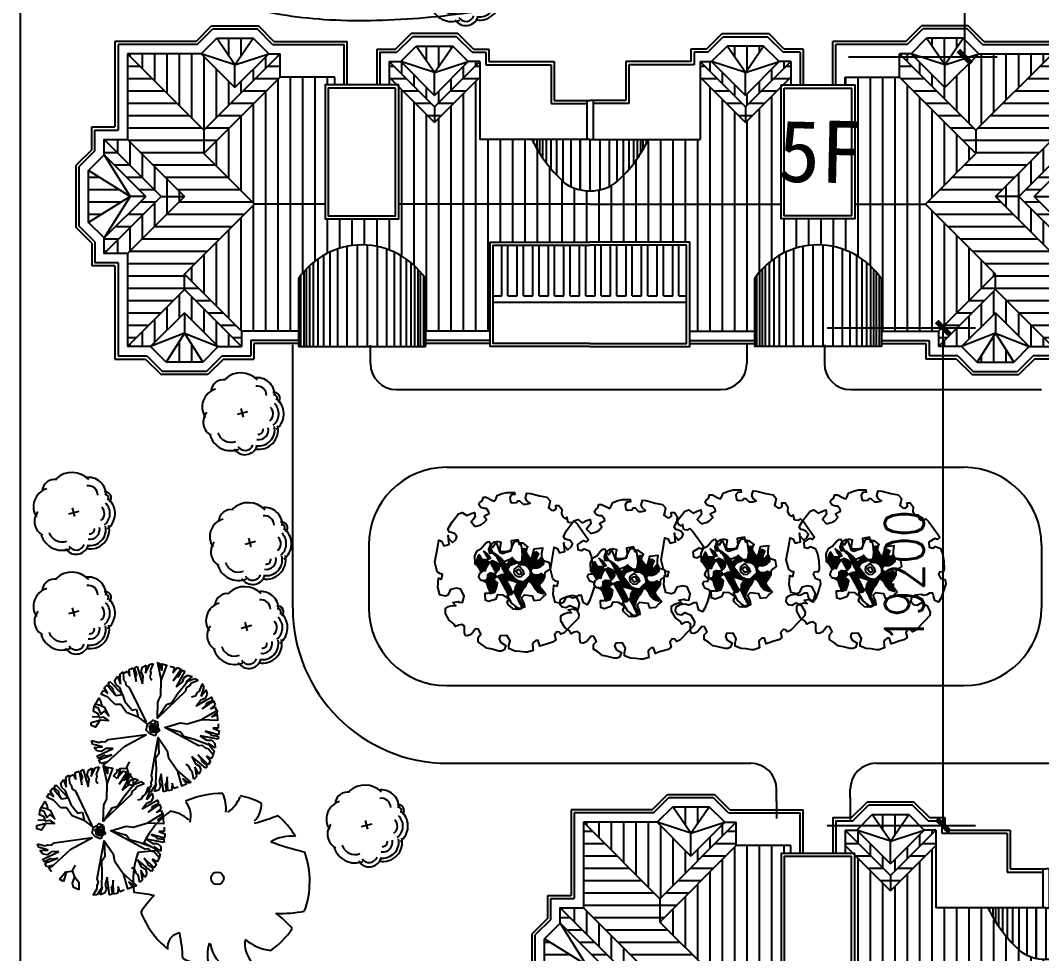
# Model space of a CAD drawing. Extents: x 225694 to 1397201, y -46174 to 794826.
# Drawn here: x 416933 to 456344, y 279695 to 315712 of the extents above; entities that cross this region are included whole.
import ezdxf
from ezdxf.enums import TextEntityAlignment as Align

# ---------------------------------------------------------------- set-up
doc = ezdxf.new("R2010")
doc.units = 0
doc.header["$LTSCALE"] = 0.5
doc.header["$MEASUREMENT"] = 0
for name, color, linetype in [('0-PD', 223, 'Continuous'), ('08-树', 73, 'Continuous'), ('KJ', 8, 'Continuous'), ('PUB_DIM', 3, 'Continuous'), ('ZJ', 7, 'Continuous'), ('屋顶', 135, 'Continuous'), ('树', 124, 'Continuous'), ('路', 40, 'Continuous')]:
    doc.layers.add(name, color=color, linetype=linetype)
doc.styles.add('DIM_FONT', font='SIMPLEX.shx', dxfattribs={"width": 0.8})
doc.styles.add('等线体', font='')
doc.styles.get('等线体').set_extended_font_data('黑体')
doc.dimstyles.new('DIMN500', dxfattribs={"dimscale": 5, "dimtxt": 300, "dimasz": 100, "dimexe": 250, "dimexo": 300, "dimgap": 150, "dimtad": 1, "dimdec": 0, "dimzin": 0, "dimdsep": 46, "dimtxsty": 'DIM_FONT', "dimcen": 0.09, "dimclrt": 7, "dimazin": 2, "dimtfac": 1, "dimtdec": 0, "dimtix": 1, "dimtmove": 2, "dimatfit": 3, "dimfxl": 1, "dimtolj": 1, "dimtzin": 0, "dimarcsym": 0})
pattern_1 = [(0, (-2429662.5, -3656551.4), (0, 476.25), [])]
pattern_2 = [(90, (-2429662.5, -3656551.4), (-476.25, 3e-14), [])]

# ---------------------------------------------------------------- blocks, each defined once
blk = doc.blocks.new('桂花')
at = {"layer": '08-树', "linetype": 'ByBlock'}
for p, q in [((0, 0), (-316, 0)), ((-149, -187), (-149, 195))]:
    blk.add_line(p, q, dxfattribs=at)
for centre, radius, start, end in [((-612, 656), 626, 75.2533, 173.8893), ((-367, 1210), 204, 31.9374, 177.2865), ((-367, 1210), 110, 31.9374, 177.2865), ((79, 732), 688, 22.6842, 120.5814), ((79, 732), 509, 22.6842, 120.5814), ((574, 395), 687, 335.0514, 87.0482), ((-743, 93), 815, 118.8409, 207.9925), ((-612, 656), 332, 75.2533, 173.8893), ((79, 732), 314, 22.6842, 120.5814), ((574, 395), 344, 335.0514, 87.0482), ((574, 395), 565, 335.0514, 87.0482), ((574, 395), 158, 335.0514, 87.0482), ((868, -183), 294, 286.7742, 55.2785), ((868, -183), 443, 286.7742, 55.2785), ((-1031, -465), 437, 155.3763, 247.6372), ((-552, -692), 652, 181.4394, 289.2262), ((287, -545), 475, 271.8981, 6.291), ((287, -545), 769, 271.8981, 6.291), ((-59, -897), 543, 216.0983, 316.3439)]:
    blk.add_arc(centre, radius, start, end, dxfattribs=at)
blk = doc.blocks.new('GUIHUA')
at = {"layer": '树', "linetype": 'ByBlock', "xscale": 1.0944, "yscale": 1.0944, "zscale": 1.0944}
blk.add_blockref('桂花', (169, -8), dxfattribs=at)
blk = doc.blocks.new('含笑')
at = {"layer": '树'}
for p, q in [((-846, 434), (-632, 458)), ((-632, 458), (-789, 543)), ((-789, 543), (-789, 543))]:
    blk.add_line(p, q, dxfattribs=at)
blk.add_circle((27, 148), 69.3, dxfattribs=at)
for centre, radius, start, end in [((74, 115), 966, 89.3321, 114.3856), ((-228, 923), 350, 352.0775, 26.6128), ((-64, 1178), 366, 304.1868, 338.5411), ((74, 115), 963, 62.8767, 77.7021), ((-501, 833), 236, 343.6555, 39.76), ((234, 973), 279, 315.8454, 359.7651), ((74, 115), 956, 126.0751, 153.6245), ((-556, 485), 407, 48.5203, 80.5151), ((-354, 3609), 2962, 285.4397, 290.7099), ((74, 115), 950, 31.4098, 49.4752), ((837, 188), 424, 83.5323, 121.6544), ((1829, 3902), 3566, 250.0865, 256.3451), ((74, 115), 974, 160.8426, 187.275), ((74, 115), 968, 340.3307, 19.43), ((-1018, -1601), 1597, 77.3728, 85.4649), ((81, -798), 1065, 134.7782, 147.3315), ((74, 115), 951, 200.8103, 231.4392), ((738, 952), 1190, 266.7455, 282.0146), ((89, -1036), 989, 39.6536, 53.993), ((74, 115), 933, 305.394, 326.2464), ((-366, -610), 158, 97.741, 188.8107), ((-2361, -834), 2010, 2.9465, 10.9238), ((316, -694), 400, 160.6009, 199.3991), ((626, -573), 297, 170.6314, 220.6278), ((680, -105), 545, 230.4582, 263.1093), ((271, -539), 323, 186.1912, 248.4952), ((74, 115), 947, 243.1498, 261.8356), ((74, 115), 957, 274.7236, 290.3277)]:
    blk.add_arc(centre, radius, start, end, dxfattribs=at)
blk = doc.blocks.new('批杷')
at = {"layer": '08-树', "color": 124}
for p, q in [((-983, 2387), (-831, 2446)), ((-959, 2128), (-983, 2387)), ((-831, 2446), (-723, 1917)), ((-784, 2446), (-678, 2505)), ((-689, 2188), (-784, 2446)), ((-678, 2505), (-475, 1835)), ((-524, 2306), (-478, 2470)), ((-478, 2470), (-326, 2553)), ((-326, 2553), (-360, 2236)), ((-360, 2236), (-231, 2506)), ((-231, 2506), (-208, 2577)), ((-208, 2577), (-55, 2613)), ((-55, 2613), (-172, 2330)), ((296, 2576), (142, 2607)), ((601, 2507), (767, 2457)), ((767, 2457), (700, 2258)), ((700, 2258), (866, 2457)), ((1016, 2391), (717, 1941)), ((866, 2457), (1016, 2391)), ((-1537, 1977), (-1438, 2120)), ((-1504, 1809), (-1537, 1977)), ((-1438, 2120), (-1325, 1821)), ((-1344, 2194), (-1224, 2295)), ((-1333, 2120), (-1344, 2194)), ((-1325, 1821), (-1333, 2120)), ((-1224, 2295), (-1200, 1990)), ((-1206, 2233), (-1054, 2316)), ((-1200, 1990), (-1137, 1917)), ((-1054, 2316), (-959, 2128)), ((-735, 2140), (-689, 2188)), ((-723, 1917), (-735, 2140)), ((-441, 2129), (-524, 2306)), ((-475, 1835), (-441, 2129)), ((-148, 2236), (-183, 2083)), ((-183, 2083), (-111, 1966)), ((-172, 2330), (-148, 2236)), ((717, 1941), (866, 2108)), ((1166, 2324), (833, 1708)), ((866, 2108), (933, 2108)), ((933, 2108), (1049, 2357)), ((1049, 2357), (1166, 2324)), ((1066, 1891), (1132, 2074)), ((1132, 2074), (1282, 2158)), ((1448, 2108), (1199, 1908)), ((1199, 1908), (1481, 2008)), ((1282, 2158), (1448, 2108)), ((1481, 2008), (1548, 2041)), ((1548, 2041), (1681, 1958)), ((-2080, 1437), (-1981, 1580)), ((-1981, 1580), (-1812, 1455)), ((-1950, 1675), (-1841, 1796)), ((-1812, 1455), (-1950, 1675)), ((-1841, 1796), (-1506, 1373)), ((-1799, 1818), (-1731, 1918)), ((-1597, 1630), (-1799, 1818)), ((-1731, 1918), (-1248, 1412)), ((-1618, 1567), (-1597, 1630)), ((-1351, 1689), (-1504, 1809)), ((-1248, 1412), (-1351, 1689)), ((-1137, 1917), (-1099, 1765)), ((-1099, 1765), (-982, 1692)), ((-982, 1692), (-335, 346)), ((833, 1708), (1066, 1891)), ((1215, 1675), (1182, 1542)), ((1348, 1758), (1215, 1675)), ((1398, 1841), (1348, 1758)), ((1681, 1958), (1398, 1841)), ((1828, 1826), (1718, 1541)), ((1789, 1343), (1882, 1628)), ((1983, 1597), (1789, 1343)), ((1914, 1695), (1828, 1826)), ((1882, 1628), (1914, 1695)), ((2037, 1432), (1983, 1597)), ((-2340, 954), (-2143, 1291)), ((-1806, 1311), (-2080, 1437)), ((-1530, 1034), (-1806, 1311)), ((-1506, 1373), (-1618, 1567)), ((-1506, 1373), (-1248, 1412)), ((-1248, 1412), (-1154, 1152)), ((1182, 1542), (102, 510)), ((1556, 1354), (1424, 1318)), ((1636, 1489), (1556, 1354)), ((2206, 1320), (1599, 973)), ((1599, 973), (1776, 1210)), ((1718, 1541), (1636, 1489)), ((1776, 1210), (1957, 1281)), ((1957, 1281), (2037, 1432)), ((1995, 1082), (2242, 1205)), ((2242, 1205), (2206, 1320)), ((-1312, 1034), (-1530, 1034)), ((-1095, 717), (-1312, 1034)), ((-1154, 1152), (-877, 816)), ((-877, 816), (-699, 855)), ((-699, 855), (-640, 538)), ((2276, 1172), (1834, 862)), ((1834, 862), (1997, 1016)), ((1997, 1016), (1995, 1082)), ((2151, 853), (2346, 1024)), ((2349, 925), (2151, 853)), ((2346, 1024), (2276, 1172)), ((2403, 760), (2349, 925)), ((-640, 538), (-1095, 717)), ((-640, 538), (-264, 261)), ((-2459, 222), (-2459, 340)), ((1708, -563), (393, 145)), ((2464, -143), (1944, 3)), ((1944, 3), (2149, -88)), ((2450, 115), (2240, 117)), ((2240, 117), (2481, 20)), ((2447, 288), (2450, 115)), ((2481, 20), (2464, -143)), ((-2383, -509), (-2442, -364)), ((-2442, -364), (-2145, -435)), ((-1899, -408), (-1794, -320)), ((-1794, -320), (-313, -120)), ((-1154, -571), (-313, -120)), ((-131, -1714), (136, -244)), ((2447, -305), (1759, -180)), ((1759, -180), (2005, -344)), ((2005, -344), (2199, -351)), ((2149, -88), (2169, -151)), ((2169, -151), (2443, -185)), ((2199, -351), (2325, -467)), ((2443, -185), (2447, -305)), ((-2310, -521), (-2383, -509)), ((-2342, -622), (-2022, -607)), ((-2236, -760), (-2342, -622)), ((-2022, -607), (-2310, -521)), ((-2240, -963), (-1609, -660)), ((-2067, -780), (-2236, -760)), ((-2145, -435), (-2055, -397)), ((-1905, -671), (-2067, -780)), ((-2055, -397), (-1899, -408)), ((-1609, -660), (-1905, -671)), ((-1825, -1182), (-1154, -571)), ((1845, -553), (1708, -563)), ((1965, -654), (1845, -553)), ((2060, -676), (1965, -654)), ((2258, -908), (2060, -676)), ((2329, -641), (2062, -466)), ((2062, -466), (2244, -703)), ((2244, -703), (2296, -756)), ((2296, -756), (2258, -908)), ((2325, -467), (2329, -641)), ((-2166, -1058), (-2240, -963)), ((-1925, -924), (-2166, -1058)), ((-2158, -1104), (-1652, -917)), ((-2076, -1246), (-2158, -1104)), ((-1825, -1182), (-2076, -1246)), ((-1996, -1305), (-1825, -1182)), ((-1871, -963), (-1925, -924)), ((-1652, -917), (-1871, -963)), ((1429, -980), (1563, -1244)), ((1968, -1427), (1429, -980)), ((1680, -912), (1814, -1091)), ((2062, -1293), (1680, -912)), ((1814, -1091), (1801, -1156)), ((1801, -1156), (2023, -1319)), ((1994, -957), (2157, -1159)), ((2176, -1062), (1994, -957)), ((2157, -1159), (2062, -1293)), ((2258, -908), (2176, -1062)), ((-1891, -1443), (-1996, -1305)), ((1321, -1348), (1197, -1290)), ((1377, -1495), (1321, -1348)), ((1449, -1560), (1377, -1495)), ((1508, -1860), (1449, -1560)), ((1553, -1378), (1596, -1674)), ((1700, -1661), (1553, -1378)), ((1563, -1244), (1729, -1345)), ((1782, -1508), (1700, -1661)), ((1729, -1345), (1782, -1508)), ((2023, -1319), (1968, -1427)), ((-1431, -1818), (-1589, -1719)), ((-138, -1986), (-80, -1841)), ((-80, -1841), (-131, -1714)), ((249, -1643), (169, -1928)), ((169, -1928), (222, -2115)), ((342, -2337), (249, -1643)), ((480, -1763), (457, -1986)), ((502, -2303), (480, -1763)), ((1615, -1746), (1508, -1860)), ((1596, -1674), (1615, -1746)), ((-837, -2135), (-1055, -2036)), ((-290, -2343), (-130, -2083)), ((-133, -2333), (-290, -2343)), ((-130, -2083), (-138, -1986)), ((-99, -2267), (-133, -2333)), ((71, -2020), (-99, -2267)), ((-14, -2328), (71, -2020)), ((150, -2270), (-14, -2328)), ((222, -2115), (150, -2270)), ((456, -2295), (342, -2337)), ((457, -1986), (403, -2025)), ((403, -2025), (456, -2295)), ((662, -2269), (502, -2303)), ((679, -2009), (662, -2269)), ((743, -2210), (679, -2009)), ((907, -2153), (743, -2210))]:
    blk.add_line(p, q, dxfattribs=at)
for points in [[(252, 1958), (468, 2540), (268, 2590), (268, 2357), (185, 2607), (102, 2640), (252, 1958)], [(119, 527), (102, 510), (119, 1126), (235, 1375), (252, 1958)], [(119, 527), (451, 1026), (650, 1093), (883, 1442), (1249, 1908)], [(-2459, 340), (-2083, 439), (-1787, 420), (-1965, 538), (-2123, 519), (-2182, 677), (-2360, 756), (-2340, 954), (-2202, 915), (-2083, 657), (-1945, 776), (-1767, 598), (-1925, 915), (-2024, 954), (-2063, 1133), (-2143, 1291)], [(-2024, 974), (-2202, 1014), (-2321, 1034)], [(1816, 451), (2437, 425), (2423, 630), (2201, 558), (2413, 714), (2419, 804), (1816, 451)], [(-2103, 439), (-2281, 162), (-2459, 222)], [(-2143, 538), (-2419, 558)], [(414, 135), (393, 145), (984, 320), (1257, 286), (1816, 451)], [(414, 135), (992, -27), (1117, -196), (1521, -309), (2077, -513)], [(133, -267), (157, -867), (35, -1038), (52, -1457), (30, -2049)], [(133, -267), (136, -244), (485, -752), (537, -1022), (866, -1503)], [(-1589, -1719), (-1352, -1442)], [(-1332, -1462), (-1371, -1601), (-1431, -1818)], [(-1352, -1442), (-1095, -1422), (-976, -1185)], [(-1095, -1403), (-1015, -1640)], [(866, -1503), (1034, -2102), (1225, -2025), (1088, -1836), (1302, -1989), (1388, -1967), (866, -1503)], [(-1015, -1640), (-1095, -1878), (-1055, -2036)], [(-1035, -1601), (-837, -1838), (-837, -2135)]]:
    blk.add_lwpolyline(points, dxfattribs=at)
for points in [[(-14, -172), (-197, -89), (-330, 44), (-280, 277), (-147, 344), (-64, 427), (102, 360), (119, 244), (119, 144), (185, 27), (52, -56), (36, -139)], [(-35, -51), (-138, -31), (-178, 9), (-178, 88), (-187, 117), (-207, 191), (-138, 236), (-109, 300), (-20, 290), (5, 330), (34, 270), (59, 251), (54, 147), (103, 93), (103, 48), (79, 38), (64, -11), (39, -26), (24, -51)], [(-114, 33), (-138, 78), (-138, 132), (-104, 196), (-99, 226), (-54, 246), (-40, 201), (-15, 206), (-5, 191), (20, 157), (29, 127), (29, 97), (15, 48), (10, 33), (-5, 18), (-25, 18), (-25, -1), (-64, -1), (-69, 18), (-79, 28)], [(-74, 112), (-64, 167), (-40, 172), (-30, 152), (-10, 132), (-10, 107), (-30, 93), (-30, 78), (-49, 83), (-74, 93)]]:
    blk.add_lwpolyline(points, close=True, dxfattribs=at)
blk = doc.blocks.new('WD-2')
at = {"layer": 'KJ', "linetype": 'Continuous'}
h = blk.add_hatch(dxfattribs=at)
h.set_pattern_fill('LINE,_O', color=256, scale=150, angle=90)
h.set_pattern_definition(pattern_2)
h.paths.add_polyline_path([(32734, 12380), (31326, 12380), (32030, 11359)])
h.paths.add_polyline_path([(25034, 12080), (23626, 12080), (24330, 11059)])
h.paths.add_polyline_path([(12330, 11059), (13034, 12080), (11626, 12080)])
h.paths.add_polyline_path([(5334, 12380), (3926, 12380), (4630, 11359)])
h.paths.add_polyline_path([(3384, -120), (2680, 1006), (1976, -120)])
h.paths.add_polyline_path([(34684, -120), (33980, 1006), (33276, -120)])
h = blk.add_hatch(dxfattribs=at)
h.set_pattern_fill('LINE,_O', color=256, scale=150)
h.set_pattern_definition(pattern_1)
h.paths.add_polyline_path([(5380, 5980), (3430, 7930), (3430, 8830), (480, 11780), (480, 8480), (2680, 6280), (480, 4080), (480, 480), (2680, 2680), (2680, 3280)])
h.paths.add_polyline_path([(1780, 6280), (-420, 8480), (-420, 7884), (1184, 6280), (-420, 4676), (-420, 4080)])
h.paths.add_polyline_path([(33980, 6280), (36180, 8480), (36180, 11780), (33230, 8830), (33230, 7930), (31280, 5980), (33980, 3280), (33980, 2680), (36180, 480), (36180, 4080)])
h.paths.add_polyline_path([(30280, 11780), (30280, 10880), (33230, 7930), (33230, 8830)])
h.paths.add_polyline_path([(6380, 10880), (6380, 11780), (3430, 8830), (3430, 7930)])
h.paths.add_polyline_path([(35476, 6280), (37080, 7884), (37080, 8480), (34880, 6280), (37080, 4080), (37080, 4676)])
h.paths.add_polyline_path([(2680, 3280), (2680, 2680), (4880, 480), (4880, 1080)], flags=16)
h.paths.add_polyline_path([(33980, 2680), (33980, 3280), (31780, 1080), (31780, 480)], flags=16)
h = blk.add_hatch(dxfattribs=at)
h.set_pattern_fill('LINE,_O', color=256, scale=150, angle=90)
h.set_pattern_definition(pattern_2)
h.paths.add_polyline_path([(3326, 11780), (480, 11780), (3430, 8830), (6380, 11780), (5934, 11780), (4630, 10476)])
h.paths.add_polyline_path([(8110, 10580), (8480, 10580), (8480, 10880), (6380, 10880), (3430, 7930), (5380, 5980), (8110, 5980)])
h.paths.add_polyline_path([(31280, 5980), (28550, 5980), (28550, 5410), (25710, 5410), (25710, 5980), (18330, 5980), (10950, 5980), (10950, 5410), (8110, 5410), (8110, 5980), (5380, 5980), (2680, 3280), (4880, 1080), (7083, 1080), (7083, 3103, -0.244186), (9533, 4410, -0.244186), (11983, 3103), (11983, 1080), (14480, 1080), (14480, 4510), (18330, 4510), (22180, 4510), (22180, 1080), (24677, 1080), (24677, 3103, -0.244186), (27127, 4410, -0.244186), (29577, 3103), (29577, 1080), (31780, 1080), (33980, 3280)])
h.paths.add_polyline_path([(2680, 2680), (480, 480), (1376, 480), (2680, 1784), (3984, 480), (4880, 480)])
h.paths.add_polyline_path([(33980, 2680), (31780, 480), (32676, 480), (33980, 1784), (35284, 480), (36180, 480)])
h.paths.add_polyline_path([(36180, 11780), (33334, 11780), (32030, 10476), (30726, 11780), (30280, 11780), (33230, 8830)])
h.paths.add_polyline_path([(30280, 10880), (28180, 10880), (28180, 10580), (28550, 10580), (28550, 5980), (31280, 5980), (33230, 7930)])
h.paths.add_polyline_path([(25710, 10510), (24330, 9130), (22580, 10880), (22580, 8480), (20590, 8480, -0.094946), (19397, 6866, -0.180763), (18330, 6494, -0.180763), (17263, 6866, -0.094946), (16070, 8480), (14080, 8480), (14080, 10880), (12330, 9130), (10950, 10510), (10950, 5980), (18330, 5980), (25710, 5980)])
h = blk.add_hatch(dxfattribs=at)
h.set_pattern_fill('LINE,_O', color=256, scale=150)
h.set_pattern_definition(pattern_1)
h.paths.add_polyline_path([(14080, 10880), (14080, 11480), (12330, 9730), (12330, 9130)])
h.paths.add_polyline_path([(12330, 9730), (10580, 11480), (10580, 10880), (10880, 10580), (10950, 10580), (10950, 10510), (12330, 9130)])
h.paths.add_polyline_path([(25710, 10510), (25710, 10580), (25780, 10580), (26080, 10880), (26080, 11480), (24330, 9730), (24330, 9130)])
h.paths.add_polyline_path([(22580, 11480), (22580, 10880), (24330, 9130), (24330, 9730)])
h = blk.add_hatch(dxfattribs=at)
h.set_pattern_fill('LINE,_O', color=256, scale=150, angle=90)
h.set_pattern_definition(pattern_2)
h.paths.add_polyline_path([(12330, 10176), (11026, 11480), (10580, 11480), (12330, 9730), (14080, 11480), (13634, 11480)])
h.paths.add_polyline_path([(24330, 10176), (23026, 11480), (22580, 11480), (24330, 9730), (26080, 11480), (25634, 11480)])
h = blk.add_hatch(dxfattribs=at)
h.set_pattern_fill('LINE,_O', color=256, scale=150, angle=90)
h.set_pattern_definition(pattern_2)
h.paths.add_polyline_path([(480, 8480), (-420, 8480), (1780, 6280), (2680, 6280)])
h.paths.add_polyline_path([(2680, 6280), (1780, 6280), (-420, 4080), (480, 4080)])
h.paths.add_polyline_path([(34880, 6280), (33980, 6280), (36180, 4080), (37080, 4080)])
h.paths.add_polyline_path([(37080, 8480), (36180, 8480), (33980, 6280), (34880, 6280)])
h = blk.add_hatch(dxfattribs=at)
h.set_pattern_fill('LINE,_O', color=256, scale=150)
h.set_pattern_definition(pattern_1)
h.paths.add_polyline_path([(584, 6280), (-1020, 7284), (-1020, 5276)])
for p, q in [((16170, 8320), (16170, 8480)), ((16290, 8102), (16290, 8480)), ((16390, 7938), (16390, 8480)), ((16510, 7756), (16510, 8480)), ((16660, 7550), (16660, 8480)), ((16840, 7326), (16840, 8480)), ((17050, 7094), (17050, 8480)), ((17300, 6852), (17300, 8480)), ((17600, 6660), (17600, 8480)), ((17950, 6531), (17950, 8480)), ((17960, 6533), (17960, 8480)), ((18340, 6494), (18340, 8480)), ((18720, 6533), (18720, 8480)), ((19080, 6660), (19080, 8480)), ((19380, 6852), (19380, 8480)), ((19630, 7094), (19630, 8480)), ((19840, 7326), (19840, 8480)), ((20020, 7550), (20020, 8480)), ((20170, 7756), (20170, 8480)), ((20290, 7938), (20290, 8480)), ((20390, 8102), (20390, 8480)), ((20510, 8320), (20510, 8480)), ((8953, 4347), (8953, 480)), ((9343, 4402), (9343, 480)), ((9733, 4402), (9733, 480)), ((10113, 4347), (10113, 480)), ((14926, 2435), (14926, 4390)), ((15166, 2435), (15166, 4390)), ((15526, 2435), (15526, 4390)), ((15766, 2435), (15766, 4390)), ((16126, 2435), (16126, 4390)), ((16366, 2435), (16366, 4390)), ((16726, 2435), (16726, 4390)), ((16966, 2435), (16966, 4390)), ((17326, 2435), (17326, 4390)), ((17566, 2435), (17566, 4390)), ((17926, 2435), (17926, 4390)), ((18166, 2435), (18166, 4390)), ((18526, 2435), (18526, 4390)), ((18766, 2435), (18766, 4390)), ((19126, 2435), (19126, 4390)), ((19366, 2435), (19366, 4390)), ((19726, 2435), (19726, 4390)), ((19966, 2435), (19966, 4390)), ((20326, 2435), (20326, 4390)), ((20566, 2435), (20566, 4390)), ((20926, 2435), (20926, 4390)), ((21166, 2435), (21166, 4390)), ((21526, 2435), (21526, 4390)), ((21766, 2435), (21766, 4390)), ((26547, 4347), (26547, 480)), ((26927, 4402), (26927, 480)), ((27317, 4402), (27317, 480)), ((27707, 4347), (27707, 480)), ((8043, 3997), (8043, 480)), ((8293, 4128), (8293, 480)), ((8593, 4249), (8593, 480)), ((10473, 4249), (10473, 480)), ((10773, 4128), (10773, 480)), ((11023, 3997), (11023, 480)), ((25637, 3997), (25637, 480)), ((25887, 4128), (25887, 480)), ((26187, 4249), (26187, 480)), ((28067, 4249), (28067, 480)), ((28367, 4128), (28367, 480)), ((28617, 3997), (28617, 480)), ((7503, 3593), (7503, 480)), ((7653, 3725), (7653, 480)), ((7833, 3874), (7833, 480)), ((11233, 3874), (11233, 480)), ((11413, 3725), (11413, 480)), ((11563, 3593), (11563, 480)), ((25097, 3593), (25097, 480)), ((25247, 3725), (25247, 480)), ((25427, 3874), (25427, 480)), ((28827, 3874), (28827, 480)), ((29007, 3725), (29007, 480)), ((29157, 3593), (29157, 480)), ((7163, 3214), (7163, 480)), ((7283, 3363), (7283, 480)), ((7383, 3473), (7383, 480)), ((11683, 3473), (11683, 480)), ((11783, 3363), (11783, 480)), ((11903, 3214), (11903, 480)), ((24757, 3214), (24757, 480)), ((24877, 3363), (24877, 480)), ((24977, 3473), (24977, 480)), ((29277, 3473), (29277, 480)), ((29377, 3363), (29377, 480)), ((29497, 3214), (29497, 480)), ((14600, 2435), (14926, 2435)), ((15166, 2435), (15526, 2435)), ((15766, 2435), (16126, 2435)), ((16366, 2435), (16726, 2435)), ((16966, 2435), (17326, 2435)), ((17566, 2435), (17926, 2435)), ((18166, 2435), (18526, 2435)), ((18766, 2435), (19126, 2435)), ((19366, 2435), (19726, 2435)), ((19966, 2435), (20326, 2435)), ((20566, 2435), (20926, 2435)), ((21166, 2435), (21526, 2435)), ((21766, 2435), (22060, 2435)), ((14600, 2195), (22060, 2195))]:
    blk.add_line(p, q, dxfattribs=at)
at = {"layer": '屋顶'}
for p, q in [((3128, 12260), (3728, 12860)), ((3177, 12140), (3777, 12740)), ((3728, 12860), (5532, 12860)), ((3777, 12740), (5483, 12740)), ((6083, 12140), (5483, 12740)), ((6132, 12260), (5532, 12860)), ((30528, 12260), (31128, 12860)), ((30577, 12140), (31177, 12740)), ((32932, 12860), (31128, 12860)), ((32883, 12740), (31177, 12740)), ((33483, 12140), (32883, 12740)), ((33532, 12260), (32932, 12860)), ((3128, 12260), (0, 12260)), ((0, 12260), (0, 8960)), ((3326, 11780), (3926, 12380)), ((4630, 11359), (3926, 12380)), ((3926, 12380), (5334, 12380)), ((4630, 11359), (5334, 12380)), ((5934, 11780), (5334, 12380)), ((6132, 12260), (8960, 12260)), ((8960, 10580), (8960, 12260)), ((10828, 11960), (11428, 12560)), ((10877, 11840), (11477, 12440)), ((13232, 12560), (11428, 12560)), ((13183, 12440), (11477, 12440)), ((13783, 11840), (13183, 12440)), ((13832, 11960), (13232, 12560)), ((22828, 11960), (23428, 12560)), ((22877, 11840), (23477, 12440)), ((23428, 12560), (25232, 12560)), ((23477, 12440), (25183, 12440)), ((25783, 11840), (25183, 12440)), ((25832, 11960), (25232, 12560)), ((27700, 10580), (27700, 12260)), ((30528, 12260), (27700, 12260)), ((30726, 11780), (31326, 12380)), ((32030, 11359), (31326, 12380)), ((32734, 12380), (31326, 12380)), ((32030, 11359), (32734, 12380)), ((33334, 11780), (32734, 12380)), ((33532, 12260), (36660, 12260)), ((3177, 12140), (120, 12140)), ((120, 12140), (120, 8840)), ((6083, 12140), (8840, 12140)), ((8840, 10580), (8840, 12140)), ((10100, 11960), (10100, 10580)), ((10100, 11960), (10828, 11960)), ((10220, 11840), (10220, 10580)), ((10220, 11840), (10877, 11840)), ((11026, 11480), (11626, 12080)), ((12330, 11059), (11626, 12080)), ((11626, 12080), (13034, 12080)), ((12330, 11059), (13034, 12080)), ((13634, 11480), (13034, 12080)), ((13783, 11840), (14310, 11840)), ((13832, 11960), (14430, 11960)), ((14310, 11840), (14310, 11360)), ((14310, 11840), (14310, 11360)), ((14430, 11960), (14430, 11480)), ((14430, 11960), (14430, 11480)), ((22230, 11960), (22230, 11480)), ((22230, 11960), (22230, 11480)), ((22828, 11960), (22230, 11960)), ((22350, 11840), (22350, 11360)), ((22350, 11840), (22350, 11360)), ((22877, 11840), (22350, 11840)), ((23026, 11480), (23626, 12080)), ((24330, 11059), (23626, 12080)), ((25034, 12080), (23626, 12080)), ((24330, 11059), (25034, 12080)), ((25634, 11480), (25034, 12080)), ((26440, 11840), (25783, 11840)), ((26560, 11960), (25832, 11960)), ((26440, 11840), (26440, 10580)), ((26560, 11960), (26560, 10580)), ((27820, 10580), (27820, 12140)), ((30577, 12140), (27820, 12140)), ((33483, 12140), (36540, 12140)), ((3326, 11780), (480, 11780)), ((480, 11780), (3430, 8830)), ((480, 11780), (480, 8480)), ((4630, 11359), (3326, 11780)), ((3326, 11780), (4630, 10476)), ((6380, 11780), (3430, 8830)), ((4630, 11359), (5934, 11780)), ((5934, 11780), (4630, 10476)), ((5934, 11780), (6380, 11780)), ((6380, 10880), (6380, 11780)), ((10580, 11480), (10580, 10580)), ((10580, 11480), (11026, 11480)), ((10580, 11480), (12330, 9730)), ((11026, 11480), (12330, 10176)), ((12330, 11059), (11026, 11480)), ((13634, 11480), (12330, 10176)), ((12330, 11059), (13634, 11480)), ((14080, 11480), (12330, 9730)), ((14080, 11480), (13634, 11480)), ((14080, 11480), (14080, 8480)), ((14430, 11480), (16950, 11480)), ((16950, 11480), (16950, 9980)), ((22230, 11480), (19710, 11480)), ((19710, 11480), (19710, 9980)), ((22580, 11480), (22580, 8480)), ((22580, 11480), (23026, 11480)), ((22580, 11480), (24330, 9730)), ((24330, 11059), (23026, 11480)), ((23026, 11480), (24330, 10176)), ((24330, 11059), (25634, 11480)), ((25634, 11480), (24330, 10176)), ((26080, 11480), (24330, 9730)), ((26080, 11480), (25634, 11480)), ((26080, 11480), (26080, 10580)), ((30726, 11780), (30280, 11780)), ((30280, 10880), (30280, 11780)), ((30280, 11780), (33230, 8830)), ((30726, 11780), (32030, 10476)), ((32030, 11359), (30726, 11780)), ((33334, 11780), (32030, 10476)), ((32030, 11359), (33334, 11780)), ((36180, 11780), (33230, 8830)), ((33334, 11780), (36180, 11780)), ((4630, 10476), (4630, 11359)), ((12330, 10176), (12330, 11059)), ((14310, 11360), (16830, 11360)), ((16830, 11360), (16830, 9860)), ((22350, 11360), (19830, 11360)), ((19830, 11360), (19830, 9860)), ((24330, 10176), (24330, 11059)), ((32030, 10476), (32030, 11359)), ((6380, 10880), (3430, 7930)), ((8480, 10880), (6380, 10880)), ((8480, 10580), (8480, 10880)), ((10580, 10880), (12330, 9130)), ((14080, 10880), (12330, 9130)), ((22580, 10880), (24330, 9130)), ((26080, 10880), (24330, 9130)), ((28180, 10580), (28180, 10880)), ((28180, 10880), (30280, 10880)), ((30280, 10880), (33230, 7930)), ((16830, 9860), (18211, 9860)), ((16950, 9980), (18330, 9980)), ((18211, 9980), (18211, 8480)), ((19710, 9980), (18330, 9980)), ((18449, 9980), (18449, 8480)), ((19830, 9860), (18449, 9860)), ((12330, 9730), (12330, 9130)), ((24330, 9730), (24330, 9130)), ((-900, 8960), (0, 8960)), ((-900, 8082), (-900, 8960)), ((-780, 8840), (120, 8840)), ((-780, 8033), (-780, 8840)), ((3430, 8830), (3430, 7930)), ((33230, 8830), (33230, 7930)), ((1780, 6280), (-420, 8480)), ((2680, 6280), (480, 8480)), ((18330, 8480), (14080, 8480)), ((18330, 8480), (22580, 8480)), ((33980, 6280), (36180, 8480)), ((34880, 6280), (37080, 8480)), ((-900, 8082), (-1500, 7482)), ((-780, 8033), (-1380, 7433)), ((1184, 6280), (-420, 7884)), ((-420, 7884), (584, 6280)), ((3430, 7930), (5380, 5980)), ((33230, 7930), (31280, 5980)), ((35476, 6280), (37080, 7884)), ((-1500, 5078), (-1500, 7482)), ((-1380, 5127), (-1380, 7433)), ((584, 6280), (-1020, 7284)), ((584, 6280), (-1020, 5276)), ((1184, 6280), (-420, 4676)), ((1780, 6280), (-420, 4080)), ((584, 6280), (-420, 4676)), ((2680, 6280), (480, 4080)), ((1184, 6280), (584, 6280)), ((1780, 6280), (2680, 6280)), ((2680, 3280), (5380, 5980)), ((8110, 5980), (5380, 5980)), ((18330, 5980), (10950, 5980)), ((18330, 5980), (25710, 5980)), ((28550, 5980), (31280, 5980)), ((33980, 3280), (31280, 5980)), ((33980, 6280), (36180, 4080)), ((34880, 6280), (33980, 6280)), ((34880, 6280), (37080, 4080)), ((35476, 6280), (36076, 6280)), ((35476, 6280), (37080, 4676)), ((-780, 4527), (-1380, 5127)), ((-900, 4478), (-1500, 5078)), ((-900, 4478), (-900, 3600)), ((-780, 4527), (-780, 3720)), ((480, 4080), (480, 480)), ((0, 3600), (-900, 3600)), ((120, 3720), (-780, 3720)), ((0, 3600), (0, 0)), ((120, 3720), (120, 120)), ((2680, 2680), (2680, 3280)), ((4880, 1080), (2680, 3280)), ((31780, 1080), (33980, 3280)), ((33980, 2680), (33980, 3280)), ((7083, 3103), (7083, 480)), ((11983, 3103), (11983, 480)), ((24677, 3103), (24677, 480)), ((24677, 3103), (24677, 480)), ((29577, 3103), (29577, 480)), ((29577, 3103), (29577, 480)), ((480, 480), (2680, 2680)), ((4880, 480), (2680, 2680)), ((31780, 480), (33980, 2680)), ((36180, 480), (33980, 2680)), ((1376, 480), (2680, 1784)), ((3984, 480), (2680, 1784)), ((2680, 1784), (2680, 1006)), ((32676, 480), (33980, 1784)), ((35284, 480), (33980, 1784)), ((33980, 1784), (33980, 1006)), ((2680, 1006), (1376, 480)), ((2680, 1006), (1976, -120)), ((2680, 1006), (3984, 480)), ((2680, 1006), (3384, -120)), ((4880, 1080), (4880, 480)), ((7083, 1080), (4880, 1080)), ((14483, 1080), (11983, 1080)), ((22177, 1080), (24677, 1080)), ((29577, 1080), (31780, 1080)), ((31780, 1080), (31780, 480)), ((33980, 1006), (32676, 480)), ((33980, 1006), (33276, -120)), ((33980, 1006), (35284, 480)), ((33980, 1006), (34684, -120)), ((1376, 480), (480, 480)), ((1976, -120), (1376, 480)), ((3984, 480), (3384, -120)), ((3984, 480), (4880, 480)), ((5240, 720), (5240, 120)), ((7083, 720), (5240, 720)), ((5360, 600), (5360, 0)), ((7083, 600), (5360, 600)), ((7083, 480), (11983, 480)), ((14483, 720), (11983, 720)), ((14483, 600), (11983, 600)), ((22177, 720), (24677, 720)), ((22177, 600), (24677, 600)), ((29577, 480), (24677, 480)), ((29577, 480), (24677, 480)), ((29577, 720), (31420, 720)), ((29577, 600), (31300, 600)), ((31300, 600), (31300, 0)), ((31420, 720), (31420, 120)), ((32676, 480), (31780, 480)), ((32676, 480), (33276, -120)), ((34684, -120), (35284, 480)), ((35284, 480), (36180, 480)), ((0, 0), (1178, 0)), ((120, 120), (1227, 120)), ((1178, 0), (1778, -600)), ((1227, 120), (1827, -480)), ((4133, 120), (3533, -480)), ((4182, 0), (3582, -600)), ((4133, 120), (5240, 120)), ((4182, 0), (5360, 0)), ((32478, 0), (31300, 0)), ((32527, 120), (31420, 120)), ((32478, 0), (33078, -600)), ((32527, 120), (33127, -480)), ((35433, 120), (34833, -480)), ((35482, 0), (34882, -600)), ((36540, 120), (35433, 120)), ((36660, 0), (35482, 0)), ((3384, -120), (1976, -120)), ((33276, -120), (34684, -120)), ((3582, -600), (1778, -600)), ((3533, -480), (1827, -480)), ((33078, -600), (34882, -600)), ((33127, -480), (34833, -480))]:
    blk.add_line(p, q, dxfattribs=at)
for points in [[(10950, 10580), (8110, 10580), (8110, 5410), (10950, 5410)], [(10830, 10460), (8230, 10460), (8230, 5530), (10830, 5530)], [(25710, 10580), (28550, 10580), (28550, 5410), (25710, 5410)], [(25830, 10460), (28430, 10460), (28430, 5530), (25830, 5530)]]:
    blk.add_lwpolyline(points, close=True, dxfattribs=at)
for points in [[(480, 4080), (-420, 4080), (-420, 4676), (-1020, 5276), (-1020, 7284), (-420, 7884), (-420, 8480), (480, 8480)], [(18330, 480), (14480, 480), (14480, 4510), (18330, 4510)], [(18330, 600), (14600, 600), (14600, 4390), (18330, 4390)], [(18330, 480), (22180, 480), (22180, 4510), (18330, 4510)], [(18330, 600), (22060, 600), (22060, 4390), (18330, 4390)]]:
    blk.add_lwpolyline(points, dxfattribs=at)
for centre, radius, start, end in [((20899, 10786), 5333, 205.619, 227.314), ((15781, 10786), 5333, 312.686, 334.381), ((18294, 8107), 1613, 230.2977, 271.2831), ((18366, 8107), 1613, 268.7169, 309.7023), ((9566, 1398), 3012, 90.631, 145.5201), ((9500, 1398), 3012, 34.4799, 89.369), ((27160, 1398), 3012, 90.631, 145.5201), ((27160, 1398), 3012, 90.631, 145.5201), ((27094, 1398), 3012, 34.4799, 89.369), ((27094, 1398), 3012, 34.4799, 89.369)]:
    blk.add_arc(centre, radius, start, end, dxfattribs=at)
blk = doc.blocks.new('乐山含笑')
at = {"layer": '树', "linetype": 'Continuous'}
h = blk.add_hatch(dxfattribs=at)
h.set_pattern_fill('ANSI31,_O', color=64, scale=240)
h.set_pattern_definition([(45, (-53931.143, -77014.083), (-21.213203, 21.213203), [])])
h.paths.add_polyline_path([(125, 271), (-4, 225), (-60, 137), (27, 24), (115, -84), (192, -120), (305, -135), (382, -63), (454, 4), (449, 101), (403, 184), (331, 230), (207, 235), (166, 281)], flags=16)
edge = h.paths.add_edge_path()
edge.add_line((-450, 682), (-488, 585))
edge.add_line((-488, 585), (-467, 505))
edge.add_line((-467, 505), (-362, 497))
edge.add_line((-362, 497), (-269, 433))
edge.add_line((-269, 433), (-197, 370))
edge.add_line((-197, 370), (-138, 311))
edge.add_line((-138, 311), (-130, 261))
edge.add_line((-130, 261), (-100, 256))
edge.add_line((-100, 256), (-58, 256))
edge.add_line((-58, 256), (-7, 341))
edge.add_line((-7, 341), (39, 400))
edge.add_line((39, 400), (94, 332))
edge.add_line((94, 332), (136, 299))
edge.add_line((136, 299), (195, 290))
edge.add_line((195, 290), (263, 303))
edge.add_line((263, 303), (280, 408))
edge.add_line((280, 408), (284, 594))
edge.add_line((284, 594), (318, 606))
edge.add_line((318, 606), (360, 589))
edge.add_line((360, 589), (347, 522))
edge.add_line((347, 522), (381, 463))
edge.add_line((381, 463), (406, 370))
edge.add_line((406, 370), (453, 336))
edge.add_line((453, 336), (482, 379))
edge.add_line((482, 379), (516, 497))
edge.add_line((516, 497), (575, 530))
edge.add_line((575, 530), (634, 488))
edge.add_line((634, 488), (596, 417))
edge.add_line((596, 417), (579, 366))
edge.add_line((579, 366), (592, 328))
edge.add_line((592, 328), (634, 336))
edge.add_line((634, 336), (693, 404))
edge.add_line((693, 404), (714, 391))
edge.add_line((714, 391), (740, 328))
edge.add_line((740, 328), (740, 256))
edge.add_line((740, 256), (672, 193))
edge.add_line((672, 193), (605, 164))
edge.add_line((605, 164), (503, 164))
edge.add_line((503, 164), (457, 109))
edge.add_line((457, 109), (470, 62))
edge.add_line((470, 62), (529, 12))
edge.add_line((529, 12), (647, 20))
edge.add_line((647, 20), (693, 41))
edge.add_line((693, 41), (735, 16))
edge.add_line((735, 16), (765, -9))
edge.add_line((765, -9), (765, -43))
edge.add_line((765, -43), (718, -102))
edge.add_line((718, -102), (685, -136))
edge.add_line((685, -136), (638, -199))
edge.add_line((638, -199), (668, -271))
edge.add_line((668, -271), (748, -368))
edge.add_line((748, -368), (731, -410))
edge.add_line((731, -410), (676, -397))
edge.add_line((676, -397), (617, -372))
edge.add_line((617, -372), (562, -309))
edge.add_line((562, -309), (520, -233))
edge.add_line((520, -233), (453, -148))
edge.add_line((453, -148), (381, -136))
edge.add_line((381, -136), (356, -199))
edge.add_line((356, -199), (318, -271))
edge.add_line((318, -271), (267, -334))
edge.add_line((267, -334), (229, -406))
edge.add_line((229, -406), (204, -481))
edge.add_line((204, -481), (195, -528))
edge.add_line((195, -528), (263, -642))
edge.add_line((263, -642), (263, -701))
edge.add_line((263, -701), (242, -747))
edge.add_line((242, -747), (187, -760))
edge.add_line((187, -760), (128, -751))
edge.add_line((-608, 548), (-496, 465))
edge.add_line((-496, 465), (-443, 377))
edge.add_line((-443, 377), (-519, 353))
edge.add_line((-519, 353), (-632, 359))
edge.add_line((-632, 359), (-697, 465))
edge.add_line((-697, 465), (-732, 406))
edge.add_line((-732, 406), (-773, 265))
edge.add_line((-773, 265), (-691, 147))
edge.add_line((-691, 147), (-679, 111))
edge.add_line((-679, 111), (-561, 105))
edge.add_line((-561, 105), (-531, 188))
edge.add_line((-531, 188), (-466, 300))
edge.add_line((-466, 300), (-395, 336))
edge.add_line((-395, 336), (-301, 288))
edge.add_line((-301, 288), (-248, 235))
edge.add_line((-248, 235), (-260, 129))
edge.add_line((-260, 129), (-289, 94))
edge.add_line((-289, 94), (-342, 40))
edge.add_line((-342, 40), (-431, 52))
edge.add_line((-431, 52), (-466, 52))
edge.add_line((-466, 52), (-514, 17))
edge.add_line((-514, 17), (-514, -48))
edge.add_line((-514, -48), (-537, -107))
edge.add_line((-537, -107), (-584, -119))
edge.add_line((-584, -119), (-508, -178))
edge.add_line((-508, -178), (-455, -255))
edge.add_line((-455, -255), (-466, -373))
edge.add_line((-466, -373), (-460, -402))
edge.add_line((-460, -402), (-348, -373))
edge.add_line((-348, -373), (-307, -272))
edge.add_line((-307, -272), (-289, -166))
edge.add_line((-289, -166), (-372, -89))
edge.add_line((-372, -89), (-307, -30))
edge.add_line((-307, -30), (-195, 23))
edge.add_line((-195, 23), (-136, 23))
edge.add_line((-136, 23), (-100, -89))
edge.add_line((-100, -89), (12, -107))
edge.add_line((12, -107), (148, -148))
edge.add_line((148, -148), (160, -184))
edge.add_line((160, -184), (107, -266))
edge.add_line((107, -266), (101, -337))
edge.add_line((101, -337), (24, -426))
edge.add_line((24, -426), (-71, -444))
edge.add_line((-71, -444), (0, -573))
edge.add_line((0, -573), (36, -626))
edge.add_line((36, -626), (166, -733))
edge.add_line((166, -733), (248, -721))
at = {"layer": '树', "color": 64, "linetype": 'Continuous'}
for points in [[(-1390, 839), (-1295, 737), (-1217, 807), (-1193, 870), (-1248, 941), (-1319, 965), (-1358, 972), (-1397, 1035), (-1319, 1177), (-1162, 1381), (-1075, 1412), (-973, 1342), (-879, 1389), (-800, 1412), (-784, 1318), (-824, 1263), (-879, 1200), (-792, 1106), (-761, 1106), (-658, 1137), (-596, 1177), (-533, 1247), (-588, 1318), (-548, 1349), (-470, 1389), (-478, 1420), (-533, 1499), (-588, 1499), (-658, 1522), (-706, 1585), (-682, 1632), (-627, 1672), (-603, 1750), (-541, 1750), (-415, 1687), (-360, 1664), (-320, 1726), (-297, 1789), (-202, 1829), (-77, 1860), (96, 1860), (104, 1813), (26, 1805), (-14, 1742), (2, 1648), (41, 1624), (136, 1632), (167, 1672), (206, 1672), (285, 1593), (356, 1593), (442, 1617), (371, 1672), (340, 1734), (371, 1844), (458, 1836), (654, 1781), (820, 1750), (890, 1672), (875, 1593), (851, 1514), (922, 1459), (969, 1452), (1024, 1491), (1016, 1569), (1087, 1569), (1150, 1483), (1142, 1381), (1173, 1310), (1236, 1271), (1268, 1302), (1283, 1208), (1307, 1192), (1378, 1184), (1433, 1216), (1503, 1145), (1621, 980), (1747, 800), (1700, 752), (1637, 776), (1574, 737), (1503, 690), (1511, 580), (1590, 556), (1653, 595), (1763, 548), (1810, 430), (1842, 273), (1849, 93), (1834, 30), (1794, 30), (1739, 22), (1716, -25), (1763, -112), (1865, -151), (1881, -237), (1826, -418), (1771, -567), (1716, -654), (1637, -614), (1606, -512), (1590, -449), (1519, -449), (1456, -489), (1393, -504), (1331, -481), (1205, -497), (1118, -544), (1103, -630), (1158, -701), (1244, -716), (1331, -669), (1456, -724), (1535, -866), (1527, -952), (1417, -1070), (1205, -1282), (1134, -1313), (1095, -1266), (1040, -1259), (985, -1329), (1016, -1439), (945, -1494), (835, -1526), (733, -1557), (662, -1581), (623, -1455), (568, -1455), (529, -1494), (497, -1533), (505, -1620), (513, -1675), (387, -1714), (332, -1714), (214, -1698), (104, -1691), (-30, -1636), (-30, -1565), (-6, -1463), (-77, -1345), (-226, -1353), (-250, -1416), (-218, -1494), (-100, -1565), (-140, -1667), (-195, -1691), (-257, -1691), (-407, -1651), (-525, -1628), (-627, -1549), (-721, -1486), (-721, -1384), (-658, -1313), (-713, -1204), (-776, -1196), (-871, -1313), (-949, -1353), (-1012, -1345), (-1028, -1274), (-1028, -1133), (-1083, -1094), (-1154, -1109), (-1224, -1141), (-1256, -1086), (-1366, -999), (-1452, -850), (-1452, -740), (-1382, -693), (-1295, -669), (-1217, -677), (-1287, -607), (-1162, -583), (-1154, -599), (-1067, -607), (-1036, -465), (-1107, -308), (-1201, -284), (-1335, -316), (-1397, -442), (-1452, -465), (-1578, -434), (-1625, -261), (-1610, -57), (-1539, -80), (-1515, 30), (-1563, 38), (-1633, 85), (-1688, 297), (-1625, 650), (-1602, 792), (-1539, 768), (-1484, 666), (-1366, 697), (-1374, 768), (-1390, 894)], [(-548, 721), (-651, 595), (-753, 540), (-800, 438), (-792, 258), (-682, 171), (-619, 100), (-690, 45), (-713, -33), (-658, -104), (-619, -104), (-533, -159), (-501, -261), (-446, -394), (-501, -402), (-572, -402), (-564, -544), (-478, -575), (-320, -520), (-281, -426), (-171, -434), (-30, -528), (-77, -607), (-53, -646), (57, -748), (128, -756), (324, -701), (309, -622), (254, -497), (316, -434), (489, -457), (529, -559), (670, -544), (733, -481), (796, -426), (702, -308), (647, -269), (639, -222), (741, -96), (765, -49), (780, 69), (898, 148), (875, 281), (741, 328), (709, 297), (733, 242), (709, 383), (709, 501), (725, 611), (529, 587), (489, 446), (466, 360), (395, 446), (332, 525), (395, 642), (285, 721), (238, 721), (206, 690), (175, 800), (18, 776), (33, 635), (-14, 548), (-124, 532), (-218, 532), (-226, 619), (-202, 737), (-297, 760), (-344, 697), (-391, 627), (-415, 650), (-462, 752), (-517, 745)], [(231, 723), (249, 629), (266, 464), (249, 323), (202, 294), (154, 300), (43, 388), (-10, 358), (-134, 305), (-223, 358), (-352, 464), (-435, 553), (-440, 682), (-352, 753), (-311, 723), (-270, 611), (-234, 511), (-170, 494), (-93, 523), (13, 553), (43, 653), (101, 765), (178, 759)], [(125, 271), (-4, 225), (-60, 137), (27, 24), (115, -84), (192, -120), (305, -135), (382, -63), (454, 4), (449, 101), (403, 184), (331, 230), (207, 235), (166, 281)], [(161, 199), (89, 142), (79, 81), (94, 24), (161, -32), (243, -22), (310, 34), (284, 112), (218, 184), (182, 199)], [(182, 132), (120, 96), (135, 81), (187, 19), (259, 45), (223, 122)]]:
    blk.add_lwpolyline(points, close=True, dxfattribs=at)
for points in [[(-608, 548), (-496, 465), (-443, 377), (-519, 353), (-632, 359), (-697, 465), (-732, 406), (-773, 265), (-691, 147), (-679, 111), (-561, 105), (-531, 188), (-466, 300), (-395, 336), (-301, 288), (-248, 235), (-260, 129), (-289, 94), (-342, 40), (-431, 52), (-466, 52), (-514, 17), (-514, -48), (-537, -107), (-584, -119), (-508, -178), (-455, -255), (-466, -373), (-460, -402), (-348, -373), (-307, -272), (-289, -166), (-372, -89), (-307, -30), (-195, 23), (-136, 23), (-100, -89), (12, -107), (148, -148), (160, -184), (107, -266), (101, -337), (24, -426), (-71, -444), (0, -573), (36, -626), (166, -733), (248, -721)], [(-450, 682), (-488, 585), (-467, 505), (-362, 497), (-269, 433), (-197, 370), (-138, 311), (-130, 261), (-100, 256), (-58, 256), (-7, 341), (39, 400), (94, 332), (136, 299), (195, 290), (263, 303), (280, 408), (284, 594), (318, 606), (360, 589), (347, 522), (381, 463), (406, 370), (453, 336), (482, 379), (516, 497), (575, 530), (634, 488), (596, 417), (579, 366), (592, 328), (634, 336), (693, 404), (714, 391), (740, 328), (740, 256), (672, 193), (605, 164), (503, 164), (457, 109), (470, 62), (529, 12), (647, 20), (693, 41), (735, 16), (765, -9), (765, -43), (718, -102), (685, -136), (638, -199), (668, -271), (748, -368), (731, -410), (676, -397), (617, -372), (562, -309), (520, -233), (453, -148), (381, -136), (356, -199), (318, -271), (267, -334), (229, -406), (204, -481), (195, -528), (263, -642), (263, -701), (242, -747), (187, -760), (128, -751)]]:
    blk.add_lwpolyline(points, dxfattribs=at)
blk = doc.blocks.new('_ArchTick')
at = {"color": 0, "linetype": 'ByBlock'}
blk.add_lwpolyline([(-0.5, -0.5, 0.4, 0.4, 0), (0.5, 0.5, 0.4, 0.4, 0)], format="xyseb", dxfattribs=at)
blk = doc.blocks.new('*U114')
at = {"color": 0, "lineweight": -2}
for p, q in [((448895, 333501), (454629, 333501)), ((453379, 314301), (453379, 333501)), ((453379, 314301), (453379, 333501)), ((448895, 314301), (454629, 314301))]:
    blk.add_line(p, q, dxfattribs=at)
at = {"layer": 'DEFPOINTS', "color": 0}
for p in [(447395, 333501), (447395, 314301)]:
    blk.add_point(p, dxfattribs=at)
at = {"color": 0, "lineweight": -2, "xscale": 500, "yscale": 500, "zscale": 500}
for p, rotation in [((453379, 333501), 90), ((453379, 314301), 270)]:
    blk.add_blockref('_ArchTick', p, dxfattribs=dict(at, rotation=rotation))
at = {"color": 7, "insert": (451879, 323901), "char_height": 1500, "width": 0.000000001, "attachment_point": 5, "rotation": 90, "style": 'DIM_FONT'}
blk.add_mtext('\\A1;19200', dxfattribs=at)
blk = doc.blocks.new('*U115')
at = {"color": 0, "lineweight": -2}
for p, q in [((448066, 303841), (453799, 303841)), ((452549, 284641), (452549, 303841)), ((452549, 284641), (452549, 303841)), ((448066, 284641), (453799, 284641))]:
    blk.add_line(p, q, dxfattribs=at)
at = {"layer": 'DEFPOINTS', "color": 0}
for p in [(446566, 303841), (446566, 284641)]:
    blk.add_point(p, dxfattribs=at)
at = {"color": 0, "lineweight": -2, "xscale": 500, "yscale": 500, "zscale": 500}
for p, rotation in [((452549, 303841), 90), ((452549, 284641), 270)]:
    blk.add_blockref('_ArchTick', p, dxfattribs=dict(at, rotation=rotation))
at = {"color": 7, "insert": (451049, 294241), "char_height": 1500, "width": 0.000000001, "attachment_point": 5, "rotation": 90, "style": 'DIM_FONT'}
blk.add_mtext('\\A1;19200', dxfattribs=at)

msp = doc.modelspace()

# ---------------------------------------------------------------- linework, layer by layer
at = {"layer": '08-树', "color": 7}
for points, knots in [([(486071.9, 330027), (479880.8, 330657.5), (466618.6, 332962.1), (448799.4, 324995.7), (426416.9, 334998.9), (418429.8, 314456.2), (443273.9, 317483.2), (456872.8, 325354.8), (467652.7, 314668.8), (466662, 307336.7), (462879.4, 295888.6)], [2.2899052, 2.2899052, 2.2899052, 2.2899052, 11.7786942, 42.4239076, 59.6079756, 69.282938, 89.1623022, 106.3015785, 115.3591012, 127.6053023, 127.6053023, 127.6053023, 127.6053023]), ([(485687.2, 330769.3), (483982, 330853.7), (483570.5, 330937.6), (481989.2, 331254.2), (480816.2, 331477.1), (478207.2, 331906.6), (476770, 332098.8), (474392.2, 332286.6), (473450.3, 332325.5), (471580.9, 332325.9), (470652.2, 332290.2), (467880.6, 332101.9), (466051.9, 331868), (460743.2, 331070.7), (457280.7, 330403.4), (451765.8, 329842.5), (449757.3, 329737.6), (446562.8, 329846.8), (445403.3, 329940.8), (443476.5, 330207.4), (442719.1, 330341.9), (441175.1, 330659.7), (440392, 330840.4), (438028.3, 331397.8), (436434.6, 331790.2), (433287.9, 332332.4), (431732.7, 332484.8), (429259.3, 332261.5), (428311.3, 332053.1), (426831.2, 331430.2), (426272.7, 331116.1), (425227.4, 330339.5), (424740.8, 329876.1), (423856.7, 328845.7), (423455.5, 328277.9), (422463.7, 326610.1), (421968.4, 325440.8), (421419.4, 323398.3), (421285.7, 322524.1), (421286.2, 321141.8), (421344, 320609.6), (421605.6, 319606.6), (421807.5, 319141.2), (422336, 318305.5), (422661.7, 317936.1), (423401.6, 317298.3), (423815.3, 317029.5), (425134.8, 316360.9), (426130.2, 316080.2), (428290.3, 315742.8), (429457.1, 315687.4), (431903.2, 315747.4), (433182.5, 315863.5), (436961.9, 316389.9), (439518.2, 316971.4), (443230.5, 318045.6), (444502.1, 318468), (446908.2, 319299.4), (448045.7, 319708.5), (450540, 320547.5), (451855.8, 320943.4), (454318.2, 321419.1), (455460.6, 321499.4), (457188.4, 321285.6), (457808.6, 321134.6), (458898.5, 320712), (459372.4, 320475.4), (460316.4, 319900.7), (460784.3, 319563.9), (462259.1, 318332.4), (463193.8, 317271.9), (464201, 315670.1), (464456.7, 315192.3), (464881.5, 314226.5), (465053.4, 313734.5), (465544.5, 311935), (465665.7, 310567.1), (465608.1, 307710.1), (465428.6, 306223.5), (462528.8, 298347.1), (462327.2, 297781), (462166.5, 297311.8)], [1.1164097, 1.1164097, 1.1164097, 1.1164097, 2.3529254, 2.3529254, 5.8629185, 5.8629185, 10.1460592, 10.1460592, 12.9451098, 12.9451098, 15.7441604, 15.7441604, 21.3422617, 21.3422617, 32.0570039, 32.0570039, 38.0978653, 38.0978653, 41.4835891, 41.4835891, 43.6464749, 43.6464749, 45.8093607, 45.8093607, 50.1351323, 50.1351323, 54.4609039, 54.4609039, 57.2384527, 57.2384527, 59.0215586, 59.0215586, 60.7735618, 60.7735618, 62.525565, 62.525565, 65.6434089, 65.6434089, 67.9827658, 67.9827658, 69.5025075, 69.5025075, 71.0222491, 71.0222491, 72.5419907, 72.5419907, 74.0617324, 74.0617324, 77.0412777, 77.0412777, 80.0208231, 80.0208231, 83.0003684, 83.0003684, 88.6797194, 88.6797194, 91.8892439, 91.8892439, 95.0987685, 95.0987685, 99.3010325, 99.3010325, 103.5032966, 103.5032966, 105.9494599, 105.9494599, 107.7968589, 107.7968589, 109.6442579, 109.6442579, 113.8391268, 113.8391268, 115.5636359, 115.5636359, 117.288145, 117.288145, 121.7439401, 121.7439401, 126.1997351, 126.1997351, 126.6291793, 126.6291793, 126.6291793, 126.6291793])]:
    msp.add_open_spline(points, degree=3, knots=knots, dxfattribs=at)
at = {"layer": '路', "color": 7, "linetype": 'Continuous'}
for p, q in [((416933, 263952), (416933, 379841.6)), ((427442.4, 293037.9), (427442.4, 303191.8)), ((430442.4, 302464.9), (430442.4, 303180.6)), ((444964.7, 303191.8), (444964.7, 302464.9)), ((447964.7, 303191.8), (447964.7, 302464.9)), ((431442.4, 301464.9), (443964.7, 301464.9)), ((448964.7, 301464.9), (456344.3, 301464.9)), ((433377.2, 298464.9), (453344.3, 298464.9)), ((430377.2, 295464.9), (430377.2, 293037.9)), ((456344.3, 295464.9), (456344.3, 293037.9)), ((433377.2, 290037.9), (453344.3, 290037.9)), ((433442.4, 287037.9), (445117.4, 287037.9)), ((449957.4, 287037.9), (462708, 287037.9)), ((446117.4, 285560.3), (446117.4, 286037.9)), ((448957.4, 285737.9), (448957.4, 286037.9)), ((448957.4, 285737.9), (448957.4, 284874.6)), ((446117.4, 285560.3), (446117.4, 284913.8))]:
    msp.add_line(p, q, dxfattribs=at)
for centre, radius, start, end in [((431442.4, 302464.9), 1000, 180, 270), ((443964.7, 302464.9), 1000, 270, 0), ((448964.7, 302464.9), 1000, 180, 270), ((433377.2, 295464.9), 3000, 90, 180), ((453344.3, 295464.9), 3000, 0, 90), ((433442.4, 293037.9), 6000, 180, 270), ((433377.2, 293037.9), 3000, 180, 270), ((453344.3, 293037.9), 3000, 270, 0), ((445117.4, 286037.9), 1000, 0, 90), ((449957.4, 286037.9), 1000, 90, 180)]:
    msp.add_arc(centre, radius, start, end, dxfattribs=at)

# ---------------------------------------------------------------- block references
at = {"layer": '0-PD', "color": 7, "linetype": 'Continuous'}
for p in [(420583.2, 302640.9), (438183.2, 272980.9)]:
    msp.add_blockref('WD-2', p, dxfattribs=at)
at = {"layer": '08-树', "color": 7}
for p in [(422116.8, 288276.5), (420029, 284291.9)]:
    msp.add_blockref('批杷', p, dxfattribs=at)
at = {"layer": '树', "color": 7, "rotation": 284.9686464037668}
for p in [(434042, 317129.9), (425512.3, 300570.3), (418999.6, 296724.2), (425807.2, 295560), (418999.6, 292875), (425659.7, 292318), (430305.5, 284659.3)]:
    msp.add_blockref('GUIHUA', p, dxfattribs=at)
at = {"layer": '树', "color": 7}
for name, p, xscale, yscale, zscale in [('乐山含笑', (444570.6, 294380.6), 1.724999999976717, 1.724999999976717, 1.725), ('乐山含笑', (449400.3, 294380.6), 1.724999999976717, 1.724999999976717, 1.725), ('乐山含笑', (435840.1, 294287.8), 1.724999999976717, 1.724999999976717, 1.725), ('乐山含笑', (440298.2, 294009.3), 1.724999999976717, 1.724999999976717, 1.725), ('含笑', (424441.9, 282080.1), 3.510000000009313, 3.510000000009313, 3.510000000000001)]:
    msp.add_blockref(name, p, dxfattribs=dict(at, xscale=xscale, yscale=yscale, zscale=zscale))

# ---------------------------------------------------------------- texts
at = {"layer": 'ZJ', "color": 7, "linetype": 'Continuous', "style": '等线体'}
msp.add_text('5F', height=2400, rotation=358.73535, dxfattribs=at).set_placement((447804, 310633.1), align=Align.MIDDLE)

# ---------------------------------------------------------------- dimensions: what is measured, and where the dimension line sits
at = {"layer": 'PUB_DIM', "color": 7}
for p1, p2, picture, middle in [((447395.2, 314300.9), (447395.2, 333500.9), '*U114', (451878.9, 323900.9)), ((446565.7, 284640.9), (446565.7, 303840.9), '*U115', (451049.4, 294240.9))]:
    dim = msp.add_aligned_dim(p1=p1, p2=p2, distance=-5983.7, dimstyle='DIMN500', dxfattribs=at)
    dim.commit()
    dim.dimension.update_dxf_attribs({"geometry": picture, "text_midpoint": middle})

doc.saveas('drawing.dxf')
